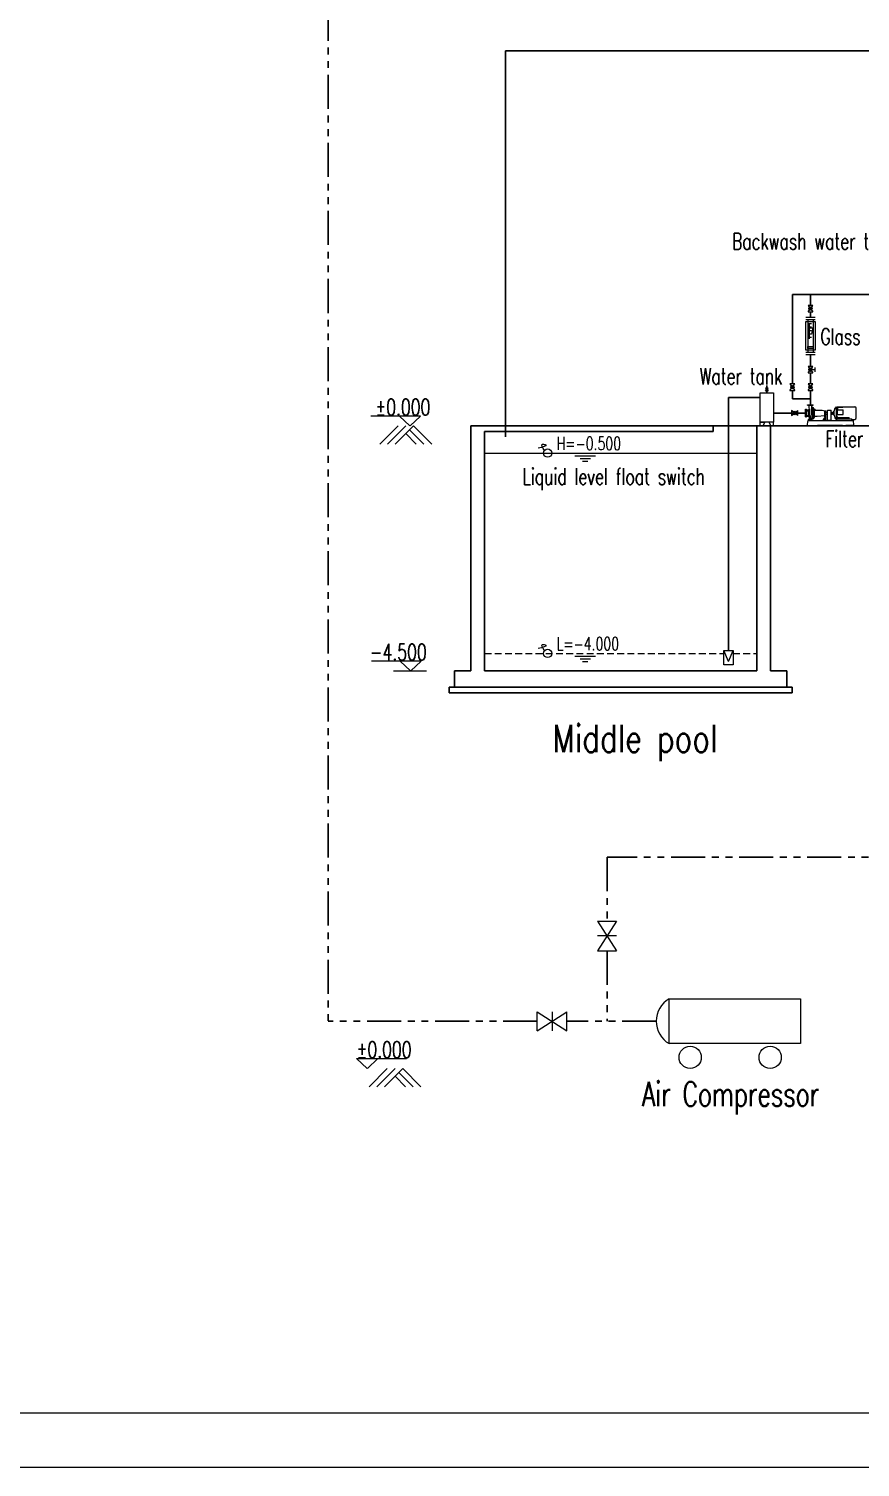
# Model space of a CAD drawing. Extents: x 838828 to 1489448, y 610351 to 848160.
# Drawn here: x 955113 to 970384, y 753083 to 779498 of the extents above; entities that cross this region are included whole.
import ezdxf
from ezdxf.enums import TextEntityAlignment as Align

# ---------------------------------------------------------------- set-up
doc = ezdxf.new("R2010")
doc.units = 0
doc.header["$LTSCALE"] = 1000
doc.header["$MEASUREMENT"] = 0
for name, pattern in [('DASHDOT', [1, 0.5, -0.25, 0, -0.25]), ('HIDDEN2', [0.1875, 0.125, -0.0625]), ('PHANTOM2', [1.25, 0.625, -0.125, 0.125, -0.125, 0.125, -0.125])]:
    doc.linetypes.add(name, pattern=pattern)
doc.layers.get('0').update_dxf_attribs({"linetype": 'CONTINUOUS', "lineweight": 13})
for name, color, linetype, lineweight in [('2', 7, 'CONTINUOUS', 13), ('D', 3, 'CONTINUOUS', 13), ('文字', 7, 'CONTINUOUS', 13), ('水位线', 3, 'CONTINUOUS', 13), ('设备', 6, 'CONTINUOUS', 13)]:
    doc.layers.add(name, color=color, linetype=linetype, lineweight=lineweight)
for name, color, linetype in [('水构筑物', 7, 'CONTINUOUS'), ('污水', 4, 'CONTINUOUS'), ('污水管道', 1, 'CONTINUOUS'), ('空气管道', 6, 'PHANTOM2'), ('轴线', 7, 'DASHDOT')]:
    doc.layers.add(name, color=color, linetype=linetype)
doc.styles.get("Standard").update_dxf_attribs({"font": 'ROMANS.SHX', "width": 1.2, "bigfont": 'gbcbig.shx'})
doc.styles.add('垂直标高', font='romans.shx', dxfattribs={"width": 0.7, "bigfont": 'gbcbig.shx'})

msp = doc.modelspace()

# ---------------------------------------------------------------- hatches: boundary and pattern name
at = {"layer": '设备'}
h = msp.add_hatch(color=256, dxfattribs=at)
h.paths.add_polyline_path([(969443, 774376, 0.144014), (969439, 774359, 0.74823), (969495, 774343)])
h.paths.add_polyline_path([(969443, 774376), (969495, 774343, 0.144014), (969500, 774359, 0.74823)])
h = msp.add_hatch(color=256, dxfattribs=at)
h.paths.add_polyline_path([(969443, 773255, 0.144014), (969439, 773238, 0.74823), (969495, 773222)])
h.paths.add_polyline_path([(969443, 773255), (969495, 773222, 0.144014), (969500, 773238, 0.74823)])
h = msp.add_hatch(color=256, dxfattribs=at)
h.paths.add_polyline_path([(969112, 772933, 0.144014), (969107, 772917, 0.74823), (969164, 772900)])
h.paths.add_polyline_path([(969112, 772933), (969164, 772900, 0.144014), (969169, 772917, 0.74823)])
h = msp.add_hatch(color=256, dxfattribs=at)
h.paths.add_polyline_path([(969443, 772933, 0.144014), (969439, 772917, 0.74823), (969495, 772900)])
h.paths.add_polyline_path([(969443, 772933), (969495, 772900, 0.144014), (969500, 772917, 0.74823)])
h = msp.add_hatch(color=256, dxfattribs=at)
h.paths.add_polyline_path([(968656, 772883, 0.144014), (968653, 772875, 0.74823), (968682, 772867)])
h.paths.add_polyline_path([(968656, 772883), (968682, 772867, 0.144014), (968684, 772875, 0.74823)])
h = msp.add_hatch(color=256, dxfattribs=at)
h.paths.add_polyline_path([(969154, 772459, 0.144014), (969149, 772442, 0.74823), (969206, 772425)])
h.paths.add_polyline_path([(969154, 772459), (969206, 772425, 0.144014), (969211, 772442, 0.74823)])

# ---------------------------------------------------------------- linework, layer by layer
for p, q in [((967964, 767878), (967881, 768083)), ((967964, 767878), (968048, 768083)), ((954834, 754083), (1010734, 754083))]:
    msp.add_line(p, q)
at = {"linetype": 'Continuous'}
msp.add_line((952334, 753083), (1011734, 753083), dxfattribs=at)
at = {"layer": '2'}
for p, q in [((969384, 774205), (969555, 774205)), ((969384, 774159), (969555, 774159)), ((969384, 774121), (969555, 774121)), ((969384, 773599), (969384, 774121)), ((969421, 774159), (969421, 773561)), ((969421, 774086), (969491, 774086)), ((969421, 774064), (969458, 774064)), ((969421, 774044), (969458, 774044)), ((969421, 774022), (969491, 774022)), ((969421, 774002), (969458, 774002)), ((969421, 773981), (969458, 773981)), ((969434, 774007), (969511, 774007)), ((969449, 773889), (969434, 774007)), ((969511, 774007), (969490, 773889)), ((969520, 774159), (969520, 773561)), ((969555, 774121), (969555, 773599)), ((969421, 773960), (969491, 773960)), ((969421, 773939), (969458, 773939)), ((969421, 773919), (969458, 773919)), ((969421, 773897), (969491, 773897)), ((969421, 773876), (969458, 773876)), ((969421, 773856), (969458, 773856)), ((969421, 773834), (969491, 773834)), ((969421, 773814), (969458, 773814)), ((969490, 773889), (969449, 773889)), ((969555, 773599), (969384, 773599)), ((969384, 773561), (969555, 773561)), ((969384, 773514), (969555, 773514)), ((969421, 773661), (969520, 773661)), ((969421, 773624), (969421, 773661)), ((969520, 773624), (969421, 773624)), ((969520, 773661), (969520, 773624)), ((968547, 772814), (968791, 772814)), ((968547, 772273), (968547, 772814)), ((968791, 772814), (968791, 772273)), ((969380, 772510), (969380, 772371)), ((969380, 772371), (969380, 772510)), ((969380, 772510), (969389, 772510)), ((969389, 772371), (969389, 772510)), ((969389, 772371), (969389, 772510)), ((969389, 772510), (969398, 772510)), ((969398, 772371), (969398, 772510)), ((969398, 772501), (969441, 772501)), ((969398, 772484), (969426, 772484)), ((969398, 772397), (969426, 772397)), ((969417, 772584), (969417, 772593)), ((969417, 772593), (969522, 772593)), ((969417, 772584), (969522, 772584)), ((969426, 772491), (969435, 772491)), ((969426, 772391), (969435, 772391)), ((969435, 772491), (969446, 772508)), ((969435, 772391), (969435, 772491)), ((969435, 772391), (969455, 772340)), ((969442, 772584), (969455, 772340)), ((969484, 772340), (969497, 772584)), ((969511, 772542), (969495, 772542)), ((969516, 772339), (969516, 772542)), ((969516, 772542), (969524, 772542)), ((969522, 772584), (969522, 772593)), ((969524, 772339), (969524, 772542)), ((969533, 772513), (969524, 772513)), ((969555, 772506), (969528, 772506)), ((969533, 772362), (969533, 772519)), ((969533, 772519), (969542, 772519)), ((969542, 772362), (969542, 772519)), ((969542, 772515), (969552, 772515)), ((969542, 772511), (969552, 772511)), ((969542, 772502), (969552, 772502)), ((969542, 772497), (969552, 772497)), ((969542, 772496), (969682, 772496)), ((969542, 772385), (969594, 772385)), ((969552, 772515), (969552, 772497)), ((969594, 772385), (969733, 772398)), ((969682, 772496), (969733, 772483)), ((969732, 772374), (969732, 772398)), ((969733, 772483), (969751, 772483)), ((969733, 772398), (969733, 772483)), ((969733, 772398), (969751, 772398)), ((969744, 772321), (969744, 772398)), ((969751, 772302), (969751, 772483)), ((969751, 772398), (969751, 772483)), ((969751, 772459), (969784, 772459)), ((969751, 772422), (969784, 772422)), ((969784, 772302), (969784, 772496)), ((969784, 772496), (969853, 772496)), ((969853, 772302), (969853, 772496)), ((969853, 772459), (969872, 772459)), ((969853, 772422), (969872, 772422)), ((969872, 772422), (969872, 772459)), ((969872, 772453), (969890, 772453)), ((969872, 772429), (969890, 772429)), ((969890, 772459), (969899, 772459)), ((969890, 772422), (969890, 772459)), ((969890, 772422), (969899, 772422)), ((969899, 772478), (969907, 772478)), ((969899, 772404), (969899, 772478)), ((969899, 772404), (969907, 772404)), ((969907, 772478), (969923, 772540)), ((969907, 772404), (969907, 772478)), ((969907, 772404), (969924, 772339)), ((969932, 772547), (970067, 772547)), ((969941, 772510), (969941, 772529)), ((969946, 772533), (969946, 772547)), ((969946, 772533), (969969, 772533)), ((969946, 772367), (969946, 772505)), ((969946, 772505), (969969, 772505)), ((969955, 772302), (969955, 772556)), ((969955, 772556), (970283, 772556)), ((969966, 772415), (969966, 772498)), ((969966, 772498), (970068, 772498)), ((969966, 772415), (970068, 772415)), ((969973, 772510), (969973, 772529)), ((970068, 772415), (970068, 772498)), ((970311, 772353), (970311, 772529)), ((968547, 772273), (968631, 772273)), ((968547, 772205), (968547, 772273)), ((968791, 772273), (968547, 772273)), ((968594, 772205), (968547, 772205)), ((968631, 772273), (968594, 772205)), ((968791, 772273), (968708, 772273)), ((968708, 772273), (968745, 772205)), ((968745, 772205), (968791, 772205)), ((968791, 772205), (968791, 772273)), ((969380, 772371), (969389, 772371)), ((969389, 772371), (969398, 772371)), ((969398, 772381), (969439, 772381)), ((969412, 772205), (969426, 772302)), ((969412, 772205), (970269, 772205)), ((969426, 772302), (970257, 772302)), ((969431, 772302), (969431, 772311)), ((969431, 772311), (969508, 772311)), ((969436, 772321), (969455, 772340)), ((969436, 772321), (969503, 772321)), ((969436, 772311), (969436, 772321)), ((969503, 772321), (969484, 772339)), ((969511, 772339), (969484, 772339)), ((969503, 772311), (969503, 772321)), ((969508, 772302), (969508, 772311)), ((969536, 772352), (969509, 772352)), ((969516, 772339), (969524, 772339)), ((969533, 772366), (969524, 772366)), ((969524, 772361), (969533, 772361)), ((969524, 772357), (969533, 772357)), ((969524, 772348), (969533, 772348)), ((969524, 772343), (969533, 772343)), ((969533, 772362), (969542, 772362)), ((969533, 772343), (969533, 772361)), ((969597, 772219), (970056, 772219)), ((969701, 772302), (969701, 772311)), ((969701, 772311), (969751, 772311)), ((969707, 772321), (969744, 772369)), ((969707, 772311), (969707, 772321)), ((969707, 772321), (969744, 772321)), ((969744, 772374), (969732, 772374)), ((969784, 772311), (969853, 772311)), ((969933, 772332), (970229, 772332)), ((969941, 772344), (969941, 772363)), ((969946, 772367), (969969, 772367)), ((969946, 772332), (969946, 772340)), ((969946, 772340), (969969, 772340)), ((969973, 772344), (969973, 772363)), ((969973, 772358), (970182, 772358)), ((970117, 772219), (970269, 772219)), ((970142, 772358), (970182, 772358)), ((970182, 772332), (970182, 772358)), ((970229, 772302), (970229, 772332)), ((970229, 772325), (970283, 772325)), ((970257, 772302), (970262, 772219)), ((970261, 772230), (970269, 772230)), ((970269, 772205), (970269, 772230)), ((967881, 768083), (968048, 768083)), ((967881, 767817), (967881, 768083)), ((968048, 768083), (968048, 767817)), ((968048, 767817), (967881, 767817))]:
    msp.add_line(p, q, dxfattribs=at)
for centre in [(964643, 771705), (964643, 768027)]:
    msp.add_circle(centre, 76.1, dxfattribs=at)
for centre, radius, start, end in [((969932, 772538), 9.24, 90, 165.4889), ((969946, 772529), 4.62, 90, 180), ((969946, 772510), 4.62, 180, 270), ((969969, 772529), 4.62, 0, 90), ((969969, 772510), 4.62, 270, 0), ((970283, 772529), 27.7, 0, 90), ((969469, 772340), 14.8, 180, 0), ((969933, 772341), 9.24, 194.5111, 270), ((969946, 772363), 4.62, 90, 180), ((969946, 772344), 4.62, 180, 270), ((969969, 772363), 4.62, 0, 90), ((969969, 772344), 4.62, 270, 0), ((970283, 772353), 27.7, 270, 0)]:
    msp.add_arc(centre, radius, start, end, dxfattribs=at)
for points in [[(964583, 771752), (964551, 771869), (964607, 771855), (964467, 771796)], [(964583, 768075), (964551, 768191), (964607, 768177), (964467, 768119)]]:
    msp.add_spline(points, degree=3, dxfattribs=at)
at = {"layer": 'D', "ltscale": 200}
for p, q in [((969425, 774301), (969514, 774418)), ((969425, 774418), (969514, 774301)), ((969514, 774418), (969425, 774418)), ((969425, 774301), (969514, 774301)), ((969425, 773180), (969514, 773297)), ((969425, 773297), (969514, 773180)), ((969514, 773297), (969425, 773297)), ((969425, 773180), (969514, 773180)), ((969469, 773238), (969548, 773238)), ((969548, 773279), (969548, 773198)), ((969093, 772858), (969183, 772975)), ((969093, 772975), (969183, 772858)), ((969183, 772975), (969093, 772975)), ((969425, 772858), (969514, 772975)), ((969425, 772975), (969514, 772858)), ((969514, 772975), (969425, 772975)), ((969093, 772858), (969183, 772858)), ((969425, 772858), (969514, 772858)), ((969238, 772397), (969121, 772487)), ((969121, 772397), (969238, 772487)), ((969121, 772487), (969121, 772397)), ((969238, 772397), (969238, 772487))]:
    msp.add_line(p, q, dxfattribs=at)
at = {"layer": '文字'}
for p, q in [((962309, 772387), (961394, 772387)), ((961920, 772387), (962113, 772205)), ((962309, 772387), (962116, 772205)), ((961896, 772205), (961562, 771871)), ((962038, 772205), (961703, 771871)), ((962179, 772205), (961845, 771871)), ((962108, 772134), (962372, 771871)), ((962179, 772205), (962514, 771871)), ((962038, 772064), (962231, 771871)), ((962322, 767887), (961406, 767887)), ((961814, 767705), (962418, 767705)), ((961932, 767887), (962125, 767705)), ((962322, 767887), (962129, 767705)), ((961135, 760587), (962050, 760587)), ((961135, 760587), (961328, 760404)), ((961525, 760587), (961332, 760404)), ((961698, 760404), (961364, 760070)), ((961840, 760404), (961505, 760070)), ((961981, 760404), (961647, 760070)), ((961840, 760263), (962033, 760070)), ((961911, 760334), (962174, 760070)), ((961981, 760404), (962316, 760070))]:
    msp.add_line(p, q, dxfattribs=at)
at = {"layer": '水位线', "ltscale": 200}
for p, q in [((968646, 772904), (968691, 772904)), ((968646, 772846), (968691, 772904)), ((968646, 772904), (968691, 772846)), ((968691, 772846), (968646, 772846))]:
    msp.add_line(p, q, dxfattribs=at)
at = {"layer": '水位线'}
for p, q in [((963485, 771705), (968485, 771705)), ((965143, 771655), (965522, 771655)), ((965238, 771605), (965428, 771605)), ((965285, 771555), (965380, 771555)), ((965143, 767977), (965522, 767977)), ((965238, 767927), (965428, 767927)), ((965285, 767877), (965380, 767877))]:
    msp.add_line(p, q, dxfattribs=at)
at = {"layer": '水位线', "linetype": 'HIDDEN2'}
for p, q in [((963485, 768027), (967881, 768027)), ((968048, 768027), (968485, 768027))]:
    msp.add_line(p, q, dxfattribs=at)
at = {"layer": '水构筑物'}
for p, q in [((963235, 767705), (963235, 772205)), ((968735, 772205), (963235, 772205)), ((967685, 772105), (967685, 772205)), ((968485, 767705), (968485, 772205)), ((968735, 767705), (968735, 772205)), ((963485, 767705), (963485, 772105)), ((967685, 772105), (963485, 772105)), ((963235, 767705), (962935, 767705)), ((962935, 767405), (962935, 767705)), ((968485, 767705), (963485, 767705)), ((968735, 767705), (969035, 767705)), ((969035, 767405), (969035, 767705)), ((962835, 767305), (962835, 767405)), ((962835, 767405), (969135, 767405)), ((969135, 767305), (969135, 767405)), ((962835, 767305), (969135, 767305))]:
    msp.add_line(p, q, dxfattribs=at)
at = {"layer": '污水', "ltscale": 10}
for p, q in [((968669, 772904), (968669, 772947)), ((968669, 772814), (968669, 772846))]:
    msp.add_line(p, q, dxfattribs=at)
at = {"layer": '污水管道'}
for p, q in [((1003596, 779093), (963871, 779093)), ((963871, 779093), (963871, 772175)), ((970611, 774617), (969138, 774617)), ((969138, 774617), (969138, 772975)), ((969469, 774418), (969469, 774617)), ((969469, 774205), (969469, 774301)), ((969469, 774301), (969469, 774205)), ((969469, 774301), (969469, 774205)), ((969469, 773297), (969469, 773514)), ((969469, 773514), (969469, 773297)), ((969469, 773514), (969469, 773297)), ((969469, 772975), (969469, 773180)), ((969469, 773180), (969469, 772975)), ((969469, 773180), (969469, 772975)), ((968547, 772729), (967964, 772729)), ((967964, 772729), (967964, 768083)), ((969138, 772858), (969138, 772701)), ((969138, 772701), (969469, 772701)), ((969469, 772593), (969469, 772858)), ((968791, 772442), (969121, 772442)), ((969238, 772442), (969380, 772442)), ((963871, 772253), (963871, 772007))]:
    msp.add_line(p, q, dxfattribs=at)
at = {"layer": '空气管道'}
for p, q in [((960612, 779903), (960612, 761273)), ((981285, 764285), (965734, 764285)), ((965734, 764285), (965734, 763111)), ((965734, 762567), (965734, 761273)), ((964451, 761273), (960612, 761273)), ((966638, 761273), (964995, 761273))]:
    msp.add_line(p, q, dxfattribs=at)
at = {"layer": '设备'}
for p, q in [((965559, 763111), (965909, 763111)), ((965909, 763111), (965559, 762567)), ((965559, 763111), (965909, 762567)), ((965909, 762839), (965559, 762839)), ((965559, 762567), (965909, 762567)), ((966872, 761686), (969285, 761686)), ((966872, 760861), (966872, 761686)), ((969285, 761686), (969285, 760861)), ((964451, 761098), (964451, 761448)), ((964451, 761448), (964995, 761098)), ((964451, 761098), (964995, 761448)), ((964723, 761448), (964723, 761098)), ((964995, 761098), (964995, 761448)), ((969285, 760861), (966872, 760861))]:
    msp.add_line(p, q, dxfattribs=at)
for centre, radius in [((969469, 774359), 30.9), ((969469, 773238), 30.9), ((969138, 772917), 30.9), ((969469, 772917), 30.9), ((968669, 772875), 15.4), ((969180, 772442), 30.9), ((967261, 760609), 204), ((968730, 760609), 204)]:
    msp.add_circle(centre, radius, dxfattribs=at)
msp.add_arc((967119, 761273), 480, 120.8744, 239.1256, dxfattribs=at)
at = {"layer": '轴线', "linetype": 'Continuous'}
msp.add_line((968735, 772205), (975442, 772205), dxfattribs=at)

# ---------------------------------------------------------------- texts
at = {"linetype": 'ByBlock', "ltscale": 200, "width": 0.8}
msp.add_text('Middle pool', height=500, dxfattribs=at).set_placement((964728, 766216))
at = {"layer": '文字', "style": '垂直标高', "width": 0.7}
for s, height, p in [('Backwash water to regulating tank', 300, (968030, 775445)), ('Glass rotor flowmeter', 300, (969652, 773696)), ('Water tank', 300, (967436, 772967)), ('Filter pump', 300, (969745, 771816)), ('Liquid level float switch', 300, (964183, 771126)), ('Air Compressor', 450, (966378, 759712))]:
    msp.add_text(s, height=height, dxfattribs=at).set_placement(p)
for s, height, p in [('±0.000', 300, (961480, 772551)), ('H=-0.500', 240, (964810, 771883)), ('-4.500', 300, (961377, 768051)), ('L=-4.000', 240, (964810, 768205)), ('±0.000', 300, (961135, 760750))]:
    msp.add_text(s, height=height, dxfattribs=at).set_placement(p, align=Align.MIDDLE_LEFT)

doc.saveas('drawing.dxf')
